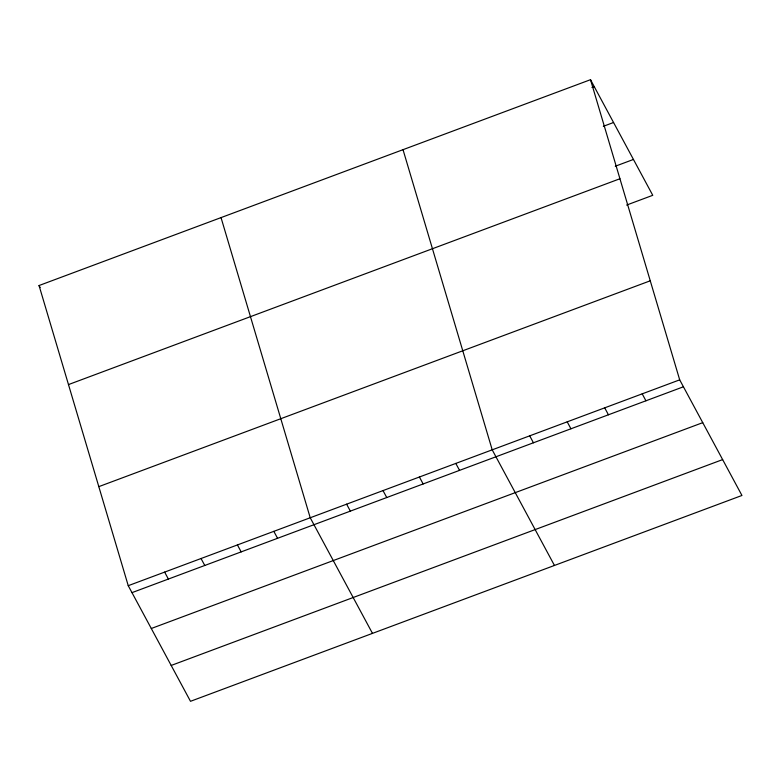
<?xml version="1.0" encoding="UTF-8"?>
<svg xmlns="http://www.w3.org/2000/svg" width="781" height="781" viewBox="0 0 781 781"><rect width="100%" height="100%" fill="white"/><g stroke="black" fill="none" stroke-linecap="round" stroke-linejoin="round"><path stroke-width="1.17" d="M590.504 79.691L679.695 379.849L741.95 495.466L190.496 701.309L128.24 585.691L39.05 285.534L590.504 79.691L652.76 195.309L626.626 205.061M591.978 87.482L594.243 86.642M603.332 126.317L613.554 122.5M615.272 166.236L633.45 159.451M68.484 384.584L619.938 178.742M98.806 486.641L650.261 280.799M128.24 585.691L679.695 379.849M131.979 592.642L683.434 386.79M151.289 628.5L702.744 422.658M171.185 665.451L722.64 459.599M642.197 393.839L645.936 400.79M604.699 407.838L608.438 414.789M567.201 421.838L570.94 428.789M529.703 435.837L533.443 442.788M554.451 565.454L492.206 449.836L403.016 149.679M455.801 463.416L459.55 470.367M419.407 477.006L423.146 483.956M383.012 490.595L386.751 497.536M346.618 504.175L350.357 511.125M372.478 633.381L310.223 517.764L221.033 217.606M273.828 531.353L277.567 538.294M237.424 544.933L241.173 551.884M201.029 558.522L204.778 565.464M39.05 285.534L40.114 287.525M164.635 572.102L168.374 579.053"/></g></svg>
